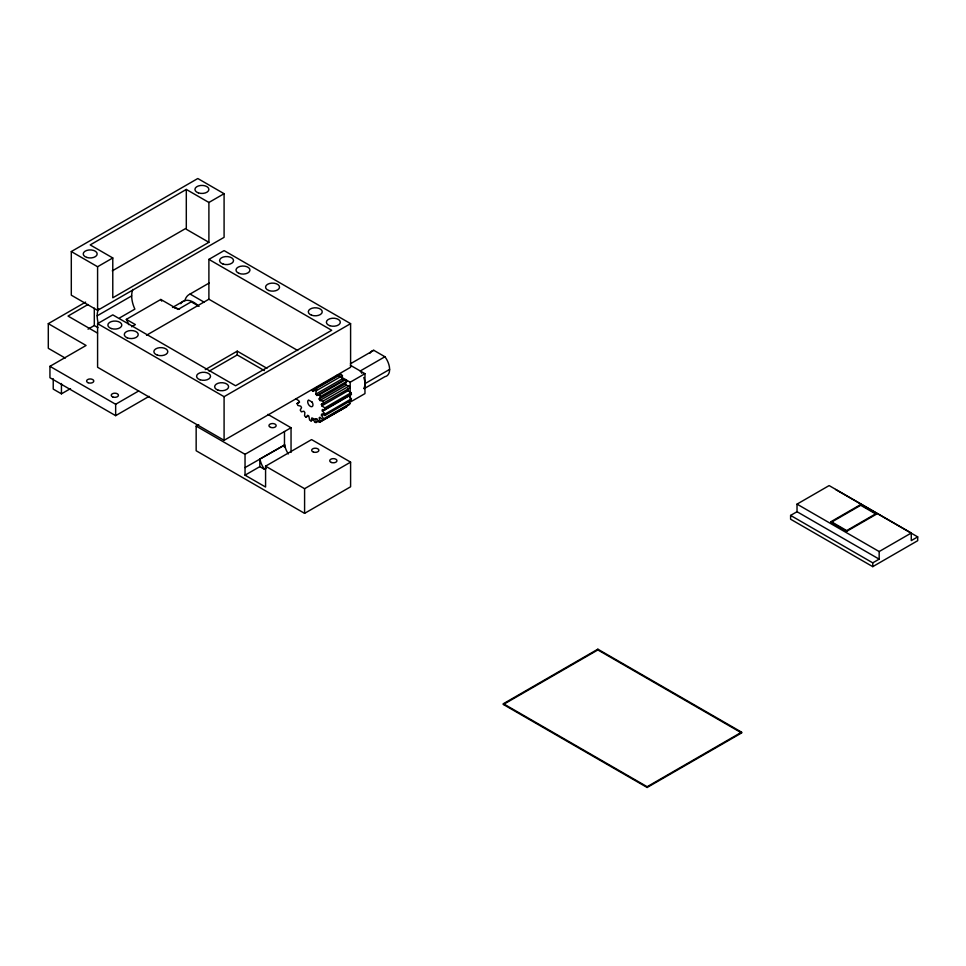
<?xml version="1.0" encoding="UTF-8"?>
<svg xmlns="http://www.w3.org/2000/svg" width="966" height="966" viewBox="0 0 966 966"><rect width="100%" height="100%" fill="white"/><g stroke="black" fill="none" stroke-linecap="round" stroke-linejoin="round"><path stroke-width="1.45" d="M299.593 402.073L297.081 403.522L297.83 405.43L300.776 406.167L301.549 407.676L300.209 410.079L301.344 411.842L303.831 411.202L304.87 412.494L304.556 415.839L305.956 417.227L307.671 415.283L308.854 416.213L309.603 420.077L311.088 420.935L311.837 417.928L313.02 418.375L314.735 422.299L316.136 422.516L315.822 418.809L316.86 418.725L319.348 422.239L320.483 421.792L319.142 417.831L319.915 417.215L322.861 419.884L323.61 418.833L321.4 415.09L321.811 414.028L324.878 415.537L325.131 414.003L322.33 410.936L322.33 409.548L325.131 409.729L324.878 407.881L321.811 405.865L321.4 404.319L349.897 387.958L349.149 386.038L322.861 401.216L319.915 400.479L319.142 398.97L345.43 383.792L346.77 381.389L345.623 379.626L319.348 394.804L316.86 395.444L315.822 394.152L316.136 390.807L314.735 389.419L313.02 391.363L311.837 390.433L338.124 375.255L339.308 376.185M345.623 379.626L343.147 380.266L342.109 378.974L342.423 375.629L341.022 374.24L314.735 389.419M322.33 410.936L348.617 395.758L351.419 398.825L351.165 400.371L324.878 415.537M319.142 398.97L320.483 396.567L346.77 381.389M348.424 401.168L349.897 403.655L349.149 404.706L322.861 419.884M71.303 251.558L197.801 178.517L224.088 193.695L224.088 237.334L97.59 310.364L71.303 295.185L71.303 251.558L97.59 266.737L112.781 257.958L112.781 297.794L208.898 242.309L208.898 202.474L186.305 189.433L90.2 244.917L112.781 257.958M208.898 202.474L224.088 193.695M112.273 270.866L186.305 228.133L186.305 189.433M65.241 358.084L48.3 348.303L48.3 323.646L85.624 302.104M88.039 304.495L68.018 316.063L97.542 333.101M97.18 315.822L131.678 295.898M88.039 329.152L94.306 325.542L97.94 327.643M208.898 259.383L224.088 250.605L350.598 323.646L350.598 367.273L224.088 440.315L97.59 367.273L97.59 323.646L112.781 314.868L235.595 385.772L331.7 330.287L208.898 259.383L208.898 299.219L297.733 350.513M119.772 317.838L134.866 309.12A23.812 13.753 60 0 1 132.849 289.438M128.756 324.661A23.812 13.753 60 0 0 126.317 319.372L160.815 299.448L178.094 309.422L191.232 301.827L199.068 306.355M149.114 396.338L115.654 415.658L49.942 377.718L49.942 366.331L86.083 345.466L48.3 323.646M131.618 326.762L135.373 324.6L126.317 319.372M184.784 300.861A23.812 13.753 60 0 1 190.073 294.05L209.115 283.05M172.491 307.478L183.238 301.271M146.554 335.214L208.898 299.219M53.227 378.769L53.227 389.093L61.438 393.838L70.506 388.61M49.942 366.331L115.654 404.271L138.657 390.989M205.287 369.604L237.238 351.153L266.93 368.3M209.127 371.173L237.238 354.945L264.346 370.594M97.59 323.646L224.088 396.688L350.598 323.646M196.158 426.091L245.038 454.31L245.038 475.175L265.578 487.033L265.578 466.167L311.583 439.602L350.598 462.134L350.598 486.792L304.592 513.357L196.158 450.748L196.158 426.091L198.718 424.617M350.429 363.784L373.782 350.308L384.915 356.744A14.526 8.38 60 0 1 384.915 376.668L364.17 388.646M313.02 391.363L316.776 389.189M316.136 390.807L342.423 375.629M315.822 394.152L342.109 378.974M316.86 395.444L343.147 380.266M384.915 356.744L360.27 370.968A14.526 8.38 60 0 1 361.839 373.299M350.187 382.222L364.967 373.685L364.967 393.597L350.187 402.134L350.187 382.222L337.351 374.808M319.915 400.479L346.202 385.313L349.149 386.038M321.811 405.865L348.098 390.687L351.165 392.703L351.419 394.551L325.131 409.729M305.956 417.227L308.456 415.791M364.967 383.647L389.612 369.41M324.878 407.881L351.165 392.703M245.038 454.31L291.044 427.745L291.044 452.414M311.088 420.935L314.844 418.773M321.4 415.09L323.9 413.653M325.131 414.003L351.419 398.825M316.136 422.516L318.635 421.079M323.61 418.833L349.897 403.655M319.348 422.239L346.77 406.614L320.483 421.792M245.038 467.592L284.68 444.94A14.526 8.38 60 0 0 288.327 453.935M245.038 475.175L259.83 466.638L259.83 459.055L284.68 444.94M259.83 466.638L264.527 469.355L266.061 468.462M265.578 466.167L304.592 488.687L350.598 462.134M797.022 504.131L829.13 485.584L911.276 533.015L911.276 540.61L917.7 536.891L917.7 540.694L872.745 566.644L790.599 519.213L790.599 515.421L797.022 511.714L879.169 559.145L879.169 551.55L797.022 504.131L797.022 511.714M503.383 703.719L597.857 649.188L741.61 732.18L741.61 732.94L647.148 787.483L503.383 704.48L503.383 703.719L647.148 786.722L741.61 732.18M503.383 704.48L597.857 649.937L741.61 732.94M831.146 521.604L860.718 504.53L876.271 513.514L876.271 514.262L846.699 531.336L831.146 522.365L831.146 521.604L846.699 530.588L876.271 513.514M831.146 522.365L860.718 505.29L876.271 514.262M879.169 551.55L911.276 533.015M790.599 515.421L872.745 562.852L879.169 559.145M297.081 403.522L299.291 402.327L298.88 400.781L295.813 398.765M349.897 387.958L347.688 389.141L348.098 390.687M321.4 404.319L323.61 403.136L322.861 401.216M835.554 489.472L917.7 536.891M186.305 229.268L208.898 242.309M350.368 365.257L364.967 373.685M190.073 294.05L204.333 302.286M267.884 414.378L291.044 427.745M319.348 394.804L320.483 396.567M345.43 383.792L346.202 385.313M872.745 562.852L872.745 566.644M860.718 504.53L860.718 505.29M846.699 530.588L846.699 531.336M647.148 786.722L647.148 787.483M597.857 649.188L597.857 649.937M304.592 488.687L304.592 513.357M284.475 431.548L284.475 447.355M237.238 351.153L237.238 354.945M224.088 396.688L224.088 440.315M115.654 404.271L115.654 415.658M97.59 266.737L97.59 310.364M94.306 308.142L94.306 325.542M61.438 383.514L61.438 393.838M180.727 303.698A20.914 12.075 60 0 1 197.861 305.401M174.411 307.888A20.914 12.075 60 0 1 179.495 309.325M363.808 377.501A14.526 8.38 60 0 1 363.808 388.453M369.954 353.266A14.526 8.38 60 0 1 373.782 350.308M264.527 469.355A14.526 8.38 60 0 1 260.035 459.176M160.815 299.448A23.812 13.753 60 0 1 161.708 301.151M98.447 323.972A23.812 13.753 60 0 1 98.665 308.685M312.078 402.049L308.601 400.045A3.719 2.149 60 0 0 308.444 404.331A3.719 2.149 60 0 0 312.247 406.517A3.719 2.149 60 0 0 312.078 402.049M111.356 328.549A6.967 4.021 0 0 0 121.813 325.071A6.967 4.021 0 0 0 111.356 321.581A6.967 4.021 0 0 0 111.356 328.549M218.147 390.204A6.967 4.021 0 0 0 228.604 386.726A6.967 4.021 0 0 0 218.147 383.236A6.967 4.021 0 0 0 218.147 390.204M127.174 337.81A6.967 4.021 0 0 0 138.198 334.973A6.967 4.021 0 0 0 128.43 330.879A6.967 4.021 0 0 0 127.174 337.81M223.074 264.056A6.967 4.021 0 0 0 233.531 260.566A6.967 4.021 0 0 0 223.074 257.089A6.967 4.021 0 0 0 223.074 264.056M329.865 325.711A6.967 4.021 0 0 0 340.322 322.221A6.967 4.021 0 0 0 329.865 318.744A6.967 4.021 0 0 0 329.865 325.711M238.892 273.318A6.967 4.021 0 0 0 249.916 270.468A6.967 4.021 0 0 0 240.148 266.375A6.967 4.021 0 0 0 238.892 273.318M268.777 290.512A6.967 4.021 0 0 0 279.524 287.325A6.967 4.021 0 0 0 269.381 283.545A6.967 4.021 0 0 0 268.777 290.512M311.487 315.17A6.967 4.021 0 0 0 322.233 311.994A6.967 4.021 0 0 0 312.09 308.214A6.967 4.021 0 0 0 311.487 315.17M157.349 355.114A6.967 4.021 0 0 0 167.806 351.624A6.967 4.021 0 0 0 157.361 348.146A6.967 4.021 0 0 0 157.349 355.114M200.071 379.771A6.967 4.021 0 0 0 210.528 376.293A6.967 4.021 0 0 0 200.071 372.804A6.967 4.021 0 0 0 200.071 379.771M331.495 462.497A3.598 2.077 0 0 0 336.953 460.746A3.598 2.077 0 0 0 331.604 458.886A3.598 2.077 0 0 0 331.495 462.497M313.431 452.064A3.598 2.077 0 0 0 318.877 450.301A3.598 2.077 0 0 0 313.515 448.465A3.598 2.077 0 0 0 313.431 452.064M270.709 427.407A3.598 2.077 0 0 0 276.155 425.644A3.598 2.077 0 0 0 270.806 423.796A3.598 2.077 0 0 0 270.709 427.407M88.087 382.717A3.598 2.077 0 0 0 93.774 381.244A3.598 2.077 0 0 0 88.727 379.131A3.598 2.077 0 0 0 88.087 382.717M112.72 396.941A3.598 2.077 0 0 0 118.42 395.48A3.598 2.077 0 0 0 113.372 393.367A3.598 2.077 0 0 0 112.72 396.941M198.428 192.91A6.967 4.021 0 0 0 208.885 189.433A6.967 4.021 0 0 0 198.428 185.943A6.967 4.021 0 0 0 198.428 192.91M86.711 257.415A6.967 4.021 0 0 0 97.168 253.925A6.967 4.021 0 0 0 86.711 250.448A6.967 4.021 0 0 0 86.711 257.415"/></g></svg>
